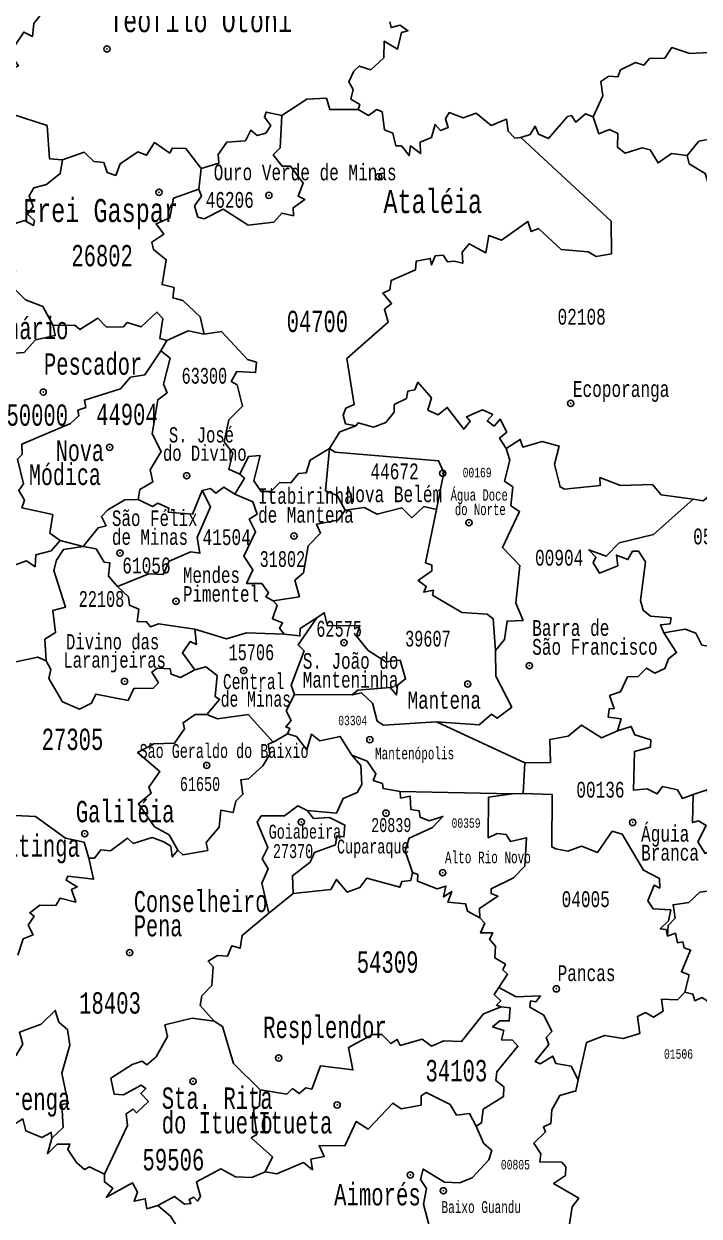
# Model space of a CAD drawing. Header units: millimetres. Extents: x 9851 to 10267, y 23387 to 23778.
# Drawn here: x 10174.49 to 10184.32, y 23529.24 to 23546.58 of the extents above; entities that cross this region are included whole.
import ezdxf
from ezdxf.enums import TextEntityAlignment as Align

# ---------------------------------------------------------------- set-up
doc = ezdxf.new("R2010")
doc.units = ezdxf.units.MM
doc.layers.add('3', color=7, linetype='Continuous')
doc.styles.add('MONOTXT', font='MONOTXT', dxfattribs={"height": 0.2})

# ---------------------------------------------------------------- blocks, each defined once
blk = doc.blocks.new('SEDE')
at = {"layer": '3', "color": 7, "linetype": 'Continuous'}
blk.add_circle((0, 0), 0.00451, dxfattribs=at)

msp = doc.modelspace()

# ---------------------------------------------------------------- linework, layer by layer
at = {"color": 7, "linetype": 'Continuous'}
for p, q in [((10177.036, 23544.178), (10177.068, 23544.476)), ((10176.485, 23541.825), (10176.57, 23541.977)), ((10175.017, 23539.066), (10175.351, 23538.978)), ((10179.266, 23536.822), (10178.428, 23536.825)), ((10180.492, 23536.428), (10181.78, 23535.832)), ((10178.117, 23536.133), (10178.327, 23536.252)), ((10181.755, 23535.386), (10181.78, 23535.832)), ((10179.964, 23535.414), (10181.599, 23535.382)), ((10181.599, 23535.382), (10181.755, 23535.386)), ((10178.41, 23533.929), (10178.057, 23533.645))]:
    msp.add_line(p, q, dxfattribs=at)
for points in [[(10174.427, 23548.005), (10174.583, 23548.014), (10174.56, 23547.952), (10174.427, 23547.92), (10174.294, 23547.628), (10174.031, 23547.414), (10174.123, 23547.313), (10174.122, 23547.096), (10174.261, 23546.858), (10174.491, 23546.878), (10174.667, 23547.019), (10174.629, 23546.81), (10174.743, 23546.723), (10174.635, 23546.587), (10174.618, 23546.4), (10174.489, 23546.462), (10174.356, 23546.255), (10174.326, 23546.092), (10174.412, 23545.973), (10174.293, 23545.916), (10174.308, 23545.81), (10174.127, 23545.772), (10174.162, 23545.695), (10174.097, 23545.665)], [(10179.813, 23546.613), (10179.833, 23546.527), (10179.967, 23546.561), (10180.077, 23546.481), (10179.984, 23546.457), (10179.928, 23546.214), (10179.735, 23546.328), (10179.728, 23546.09), (10179.539, 23545.914), (10179.369, 23545.968), (10179.292, 23545.894), (10179.219, 23545.738), (10179.283, 23545.625), (10179.247, 23545.488), (10179.379, 23545.408), (10179.352, 23545.334)], [(10184.783, 23546.643), (10184.73, 23546.466), (10184.441, 23546.285), (10184.463, 23546.167), (10184.18, 23546.151), (10183.916, 23546.236), (10183.815, 23546.083), (10183.593, 23546.076), (10183.512, 23545.982), (10183.389, 23546.019), (10183.173, 23545.911), (10183.133, 23545.813), (10183.003, 23545.82), (10182.886, 23545.745), (10182.916, 23545.534), (10182.771, 23545.227)], [(10184.142, 23544.665), (10184.311, 23544.875), (10184.519, 23544.914), (10184.527, 23545.058), (10184.613, 23545.122), (10184.537, 23545.191), (10184.632, 23545.31), (10184.587, 23545.387), (10184.892, 23545.418), (10184.903, 23545.625), (10185.257, 23545.725), (10185.432, 23545.865), (10185.587, 23545.856), (10185.749, 23545.68), (10185.914, 23545.711), (10186.124, 23545.499), (10186.242, 23545.613), (10186.615, 23545.526), (10187.062, 23545.561)], [(10174.097, 23545.665), (10174.148, 23545.446), (10174.322, 23545.27), (10174.828, 23545.103), (10174.865, 23544.616), (10175.051, 23544.604)], [(10179.352, 23545.334), (10178.942, 23545.337), (10178.893, 23545.499), (10178.607, 23545.484), (10178.245, 23545.25)], [(10178.245, 23545.25), (10178.221, 23544.777), (10178.119, 23544.676), (10178.248, 23544.51), (10178.372, 23544.511), (10178.556, 23544.266), (10178.482, 23544.074), (10178.58, 23544.028), (10178.407, 23543.907), (10178.412, 23543.79), (10178.244, 23543.827), (10178.127, 23543.697), (10177.755, 23543.654), (10177.39, 23543.884), (10177.114, 23543.744), (10177.022, 23543.77), (10176.974, 23543.933), (10177.073, 23544.076), (10177.036, 23544.178)], [(10178.245, 23545.25), (10178.016, 23545.298), (10177.99, 23545.222), (10178.082, 23545.103), (10178.01, 23544.993), (10177.886, 23544.958), (10177.795, 23545.035), (10177.715, 23544.88), (10177.443, 23544.86), (10177.317, 23544.682), (10177.326, 23544.554), (10177.068, 23544.476)], [(10181.723, 23544.927), (10181.632, 23544.919), (10181.535, 23545.02), (10181.514, 23545.194), (10181.287, 23545.101), (10181.071, 23545.282), (10180.881, 23545.217), (10180.68, 23545.29), (10180.626, 23545.202), (10180.665, 23545.073), (10180.554, 23545.028), (10180.474, 23545.119), (10180.42, 23544.929), (10180.258, 23544.863), (10180.263, 23544.695), (10180.116, 23544.808), (10180.094, 23544.665), (10179.984, 23544.807), (10179.903, 23544.808), (10179.857, 23544.994), (10179.739, 23545.039), (10179.705, 23545.301), (10179.624, 23545.335), (10179.503, 23545.251), (10179.352, 23545.334)], [(10182.771, 23545.227), (10182.663, 23545.274), (10182.52, 23545.154), (10182.459, 23545.25), (10182.4, 23545.236), (10182.124, 23544.914), (10181.977, 23544.979), (10181.928, 23545.092), (10181.858, 23544.97), (10181.723, 23544.927)], [(10184.142, 23544.665), (10183.913, 23544.695), (10183.717, 23544.558), (10183.602, 23544.75), (10183.484, 23544.778), (10183.241, 23544.699), (10183.129, 23544.786), (10183.134, 23544.986), (10183.01, 23545.047), (10182.857, 23544.984), (10182.771, 23545.227)], [(10181.723, 23544.927), (10183.037, 23543.711), (10183.041, 23543.238), (10182.818, 23543.196), (10182.703, 23543.267), (10182.307, 23543.298), (10181.98, 23543.603), (10181.872, 23543.559), (10181.825, 23543.707), (10181.442, 23543.433), (10181.256, 23543.504), (10181.214, 23543.253), (10180.969, 23543.384), (10180.867, 23543.262), (10180.875, 23543.098), (10180.75, 23543.131), (10180.652, 23543.12), (10180.59, 23543.216), (10180.476, 23543.206), (10180.42, 23543.076), (10180.403, 23543.169), (10180.198, 23543.127), (10180.187, 23543.003), (10179.834, 23542.848), (10179.815, 23542.71), (10179.711, 23542.664), (10179.84, 23542.514), (10179.737, 23542.43), (10179.791, 23542.241), (10179.188, 23541.711), (10179.298, 23541.045), (10179.177, 23540.991), (10179.136, 23540.887), (10179.17, 23540.764), (10179.318, 23540.732)], [(10175.051, 23544.604), (10175.366, 23544.714), (10175.508, 23544.579), (10175.653, 23544.567), (10175.705, 23544.421), (10175.828, 23544.377), (10175.89, 23544.547), (10176.148, 23544.722), (10176.275, 23544.67), (10176.39, 23544.855), (10176.613, 23544.701), (10176.649, 23544.774), (10176.847, 23544.77), (10177.068, 23544.476)], [(10174.183, 23543.389), (10174.137, 23543.522), (10174.229, 23543.633), (10174.498, 23543.72), (10174.63, 23543.646), (10174.643, 23543.72), (10174.543, 23543.811), (10174.628, 23543.926), (10174.569, 23544.081), (10174.637, 23544.198), (10174.819, 23544.245), (10175.019, 23544.403), (10175.051, 23544.604)], [(10185.18, 23543.597), (10184.994, 23543.822), (10184.845, 23543.716), (10184.775, 23543.79), (10184.62, 23543.729), (10184.403, 23544.405), (10184.171, 23544.544), (10184.142, 23544.665)], [(10177.112, 23542.067), (10177.055, 23542.318), (10176.802, 23542.556), (10176.66, 23542.596), (10176.675, 23542.745), (10176.502, 23542.788), (10176.563, 23543.15), (10176.378, 23543.299), (10176.353, 23543.406), (10176.526, 23543.522), (10176.415, 23543.671), (10176.616, 23543.759), (10176.669, 23544.047), (10177.036, 23544.178)], [(10174.183, 23543.389), (10174.245, 23543.32), (10174.218, 23542.988), (10174.369, 23542.992), (10174.318, 23542.767), (10174.513, 23542.569), (10174.767, 23542.47), (10174.915, 23542.194)], [(10174.915, 23542.194), (10175.233, 23542.198), (10175.306, 23542.136), (10175.566, 23542.3), (10175.695, 23542.168), (10175.938, 23542.172), (10175.994, 23542.239), (10176.197, 23542.174), (10176.424, 23542.389), (10176.513, 23542.295), (10176.47, 23542.005), (10176.57, 23541.977)], [(10174.915, 23542.194), (10174.947, 23542.046), (10174.658, 23541.984), (10174.497, 23541.801), (10174.29, 23541.788), (10174.261, 23541.667), (10174.047, 23541.456), (10174.05, 23541.31), (10173.848, 23541.224)], [(10177.112, 23542.067), (10176.879, 23542.117), (10176.57, 23541.977)], [(10177.634, 23540.029), (10177.471, 23540.102), (10177.53, 23540.337), (10177.407, 23540.499), (10177.473, 23540.819), (10177.672, 23541.019), (10177.592, 23541.328), (10177.507, 23541.378), (10177.587, 23541.525), (10177.863, 23541.508), (10177.875, 23541.659), (10177.743, 23541.701), (10177.368, 23542.107), (10177.112, 23542.067)], [(10174.462, 23540.465), (10175.168, 23540.768), (10175.288, 23540.881), (10175.276, 23540.964), (10175.39, 23541.002), (10175.371, 23541.108), (10175.898, 23541.274), (10176.044, 23541.443), (10176.252, 23541.478), (10176.485, 23541.825)], [(10176.485, 23541.825), (10176.617, 23541.717), (10176.524, 23541.339), (10176.576, 23541.216), (10176.442, 23541.113), (10176.355, 23540.615), (10176.49, 23540.36), (10176.33, 23540.092), (10176.369, 23539.919), (10176.178, 23539.809), (10176.155, 23539.661)], [(10181.507, 23540.403), (10181.411, 23540.556), (10181.515, 23540.644), (10181.419, 23540.831), (10181.332, 23540.731), (10181.232, 23540.805), (10181.313, 23540.901), (10181.165, 23540.966), (10180.932, 23540.867), (10180.985, 23540.802), (10180.89, 23540.685), (10180.65, 23541.002), (10180.52, 23540.893), (10180.369, 23540.96), (10180.421, 23541.141), (10180.224, 23541.368), (10180.177, 23541.259), (10180.076, 23541.238), (10180.058, 23541.132), (10179.878, 23541.042), (10179.878, 23540.934), (10179.756, 23540.782), (10179.576, 23540.716), (10179.353, 23540.777), (10179.318, 23540.732)], [(10179.318, 23540.732), (10179.089, 23540.645), (10178.935, 23540.405)], [(10174.462, 23540.465), (10174.466, 23540.318), (10174.398, 23540.249), (10174.485, 23539.89), (10174.419, 23539.794), (10174.502, 23539.654), (10174.463, 23539.541), (10174.911, 23539.443), (10174.869, 23539.174), (10175.017, 23539.066)], [(10177.634, 23540.029), (10177.76, 23540.288), (10177.928, 23540.301), (10177.834, 23539.934), (10177.942, 23539.778), (10178.083, 23539.78), (10178.214, 23539.911), (10178.377, 23539.906), (10178.485, 23540.039), (10178.598, 23540.051), (10178.656, 23540.235), (10178.935, 23540.405)], [(10179.164, 23539.507), (10179.047, 23539.72), (10178.88, 23539.786), (10178.935, 23540.405)], [(10180.496, 23539.515), (10180.599, 23540.054), (10180.525, 23540.225), (10179.013, 23540.35), (10178.935, 23540.405)], [(10181.353, 23537.464), (10181.484, 23537.624), (10181.52, 23537.894), (10181.753, 23537.902), (10181.649, 23538.152), (10181.705, 23538.701), (10181.453, 23538.966), (10181.703, 23539.487), (10181.577, 23539.571), (10181.606, 23539.845), (10181.485, 23539.931), (10181.559, 23540.235), (10181.507, 23540.403)], [(10181.507, 23540.403), (10181.713, 23540.537), (10181.749, 23540.425), (10182.029, 23540.508), (10182.281, 23540.438), (10182.211, 23540.178), (10182.292, 23539.845), (10182.355, 23539.81), (10182.876, 23539.864), (10182.872, 23539.981), (10183.172, 23539.865), (10183.636, 23539.879), (10183.761, 23539.731), (10184.229, 23539.669)], [(10177.634, 23540.029), (10177.703, 23539.971), (10177.559, 23539.739)], [(10185.257, 23539.871), (10185.09, 23539.632), (10185.112, 23539.154), (10185.234, 23538.967), (10185.394, 23538.907), (10185.381, 23538.753), (10185.583, 23538.56), (10185.767, 23538.574), (10185.835, 23538.473), (10185.794, 23538.308), (10185.927, 23538.226), (10185.722, 23538.134), (10185.596, 23538.154), (10184.835, 23537.601), (10184.513, 23537.518), (10184.352, 23537.545), (10184.265, 23537.718), (10184.114, 23537.777), (10183.8, 23537.724)], [(10185.257, 23539.871), (10185.115, 23539.925), (10184.845, 23539.896), (10184.58, 23539.811), (10184.374, 23539.641), (10184.229, 23539.669)], [(10175.855, 23538.394), (10176.31, 23538.583), (10176.518, 23538.571), (10176.607, 23538.763), (10176.922, 23538.9), (10177.053, 23538.879), (10177.01, 23539.11), (10177.208, 23539.556), (10177.084, 23539.793)], [(10177.084, 23539.793), (10176.943, 23539.451), (10176.591, 23539.48), (10176.601, 23539.538), (10176.439, 23539.609), (10176.364, 23539.561), (10176.155, 23539.661)], [(10177.559, 23539.739), (10177.401, 23539.84), (10177.282, 23539.755), (10177.205, 23539.821), (10177.084, 23539.793)], [(10178.117, 23538.189), (10178.011, 23538.247), (10178.049, 23538.302), (10177.955, 23538.44), (10177.731, 23538.44), (10177.821, 23538.637), (10177.689, 23538.836), (10177.863, 23539.19), (10177.769, 23539.376), (10177.884, 23539.447), (10177.821, 23539.629), (10177.559, 23539.739)], [(10176.155, 23539.661), (10175.958, 23539.657), (10175.71, 23539.51), (10175.618, 23539.416), (10175.686, 23539.279), (10175.57, 23539.251), (10175.351, 23538.978)], [(10178.117, 23538.189), (10178.5, 23538.248), (10178.433, 23538.487), (10178.557, 23538.596), (10178.627, 23538.987), (10178.807, 23539.172), (10178.75, 23539.303), (10179.063, 23539.362), (10179.164, 23539.507)], [(10179.164, 23539.507), (10179.441, 23539.544), (10179.632, 23539.447), (10179.992, 23539.539), (10180.137, 23539.397), (10180.311, 23539.558), (10180.496, 23539.515)], [(10181.353, 23537.464), (10181.319, 23537.926), (10181.232, 23537.992), (10180.864, 23538.018), (10180.434, 23538.271), (10180.452, 23538.341), (10180.309, 23538.314), (10180.344, 23538.398), (10180.227, 23538.485), (10180.425, 23538.623), (10180.425, 23538.707), (10180.336, 23538.743), (10180.496, 23539.515)], [(10183.8, 23537.724), (10183.754, 23537.839), (10183.896, 23537.855), (10183.906, 23537.939), (10183.608, 23537.967), (10183.503, 23538.052), (10183.46, 23538.192), (10183.535, 23538.755), (10183.434, 23538.909), (10183.347, 23538.908), (10183.278, 23538.789), (10183.115, 23538.854), (10183.131, 23538.697), (10182.867, 23538.589), (10182.775, 23538.741), (10182.813, 23538.821), (10182.711, 23538.93), (10182.962, 23538.836), (10183.153, 23539.03), (10183.65, 23539.153), (10184.229, 23539.669)], [(10173.794, 23539.178), (10173.912, 23539.129), (10173.947, 23538.909), (10174.255, 23538.671), (10174.531, 23538.768), (10174.654, 23538.684), (10174.663, 23538.855), (10174.887, 23538.915), (10175.017, 23539.066)], [(10175.351, 23538.978), (10175.065, 23538.936), (10174.965, 23538.781), (10174.929, 23538.628), (10175.098, 23538.098), (10174.912, 23538.046), (10174.953, 23537.726), (10174.796, 23537.628), (10174.813, 23537.317)], [(10175.351, 23538.978), (10175.541, 23538.942), (10175.658, 23538.752), (10175.742, 23538.74), (10175.723, 23538.549), (10175.855, 23538.394)], [(10175.855, 23538.394), (10176.013, 23538.245), (10176.027, 23538.124), (10176.162, 23538.065), (10176.14, 23537.884), (10176.27, 23537.887), (10176.335, 23537.811), (10176.449, 23537.854), (10176.976, 23537.775)], [(10178.28, 23537.701), (10178.21, 23537.79), (10178.255, 23537.869), (10178.107, 23537.928), (10178.177, 23538.125), (10178.117, 23538.189)], [(10178.752, 23537.942), (10178.511, 23537.786), (10178.506, 23537.678), (10178.28, 23537.701)], [(10178.428, 23536.825), (10178.379, 23536.963), (10178.568, 23537.458), (10178.479, 23537.546), (10178.752, 23537.942)], [(10179.266, 23536.822), (10179.35, 23536.888), (10179.822, 23536.929), (10179.913, 23536.82), (10179.925, 23536.962), (10180.044, 23537.052), (10179.965, 23537.323), (10179.757, 23537.302), (10179.499, 23537.467), (10179.331, 23537.674), (10179.381, 23537.827), (10178.909, 23537.822), (10178.861, 23538.015), (10178.752, 23537.942)], [(10176.978, 23537.186), (10176.798, 23537.431), (10176.908, 23537.594), (10177.003, 23537.553), (10176.976, 23537.775)], [(10176.976, 23537.775), (10177.438, 23537.633), (10177.732, 23537.721), (10178.28, 23537.701)], [(10183.127, 23536.298), (10183.179, 23536.471), (10182.993, 23536.496), (10183.006, 23536.616), (10183.081, 23536.619), (10183.012, 23536.81), (10183.169, 23536.865), (10183.274, 23537.083), (10183.427, 23537.086), (10183.55, 23537.21), (10183.67, 23537.134), (10183.817, 23537.203), (10183.867, 23537.345), (10183.988, 23537.434), (10183.8, 23537.724)], [(10180.492, 23536.428), (10181.117, 23536.385), (10181.294, 23536.54), (10181.375, 23536.48), (10181.588, 23536.642), (10181.356, 23537.091), (10181.353, 23537.464)], [(10174.813, 23537.317), (10174.693, 23537.369), (10174.282, 23537.281), (10174.112, 23537.08), (10173.864, 23537.03), (10173.852, 23536.851), (10173.973, 23536.78), (10173.885, 23536.545), (10173.969, 23536.359), (10173.886, 23536.125), (10173.669, 23535.993), (10173.625, 23535.692)], [(10176.978, 23537.186), (10176.769, 23537.074), (10176.632, 23537.123), (10176.619, 23537.197), (10176.43, 23537.21), (10176.354, 23537.152), (10176.447, 23536.994), (10176.373, 23536.915), (10176.089, 23536.911), (10176.008, 23536.739), (10175.538, 23536.831), (10175.477, 23536.701), (10175.302, 23536.613), (10175.051, 23536.719), (10174.855, 23537.057), (10174.883, 23537.188), (10174.813, 23537.317)], [(10177.151, 23536.533), (10177.339, 23536.754), (10177.273, 23536.795), (10177.303, 23537.1), (10177.139, 23537.229), (10176.978, 23537.186)], [(10178.428, 23536.825), (10178.305, 23536.589), (10178.378, 23536.449), (10178.3, 23536.354), (10178.358, 23536.329), (10178.327, 23536.252)], [(10179.266, 23536.822), (10179.402, 23536.847), (10179.563, 23536.698), (10179.632, 23536.438), (10179.725, 23536.381), (10180.492, 23536.428)], [(10176.73, 23534.558), (10176.604, 23534.782), (10176.392, 23534.899), (10176.158, 23535.235), (10176.344, 23535.391), (10176.307, 23535.477), (10176.467, 23535.707), (10176.145, 23535.979), (10176.382, 23536.108), (10176.683, 23536.118), (10176.829, 23536.325), (10176.808, 23536.415), (10176.983, 23536.536), (10177.151, 23536.533)], [(10178.117, 23536.133), (10177.752, 23536.535), (10177.31, 23536.472), (10177.151, 23536.533)], [(10181.78, 23535.832), (10182.153, 23535.838), (10182.144, 23536.172), (10182.41, 23536.22), (10182.605, 23536.379), (10182.894, 23536.197), (10183.127, 23536.298)], [(10178.327, 23536.252), (10178.455, 23536.213), (10178.608, 23536.021), (10178.675, 23536.247), (10178.795, 23536.152), (10179.093, 23536.215), (10179.261, 23535.943)], [(10184.228, 23535.37), (10184.073, 23535.314), (10183.999, 23535.438), (10183.784, 23535.487), (10183.704, 23535.379), (10183.56, 23535.451), (10183.362, 23535.432), (10183.377, 23535.998), (10183.606, 23536.059), (10183.612, 23536.167), (10183.378, 23536.237), (10183.328, 23536.361), (10183.127, 23536.298)], [(10186.736, 23536.291), (10185.991, 23536.253), (10185.75, 23536.19), (10185.602, 23536.041), (10185.407, 23536.087), (10185.077, 23535.917), (10184.917, 23535.736), (10184.804, 23535.44), (10184.62, 23535.265), (10184.449, 23535.325), (10184.431, 23535.438), (10184.228, 23535.37)], [(10176.73, 23534.558), (10176.802, 23534.492), (10177.165, 23534.557), (10177.144, 23534.673), (10177.334, 23534.896), (10177.354, 23535.141), (10177.534, 23535.107), (10177.573, 23535.275), (10177.678, 23535.373), (10177.645, 23535.583), (10177.757, 23535.596), (10177.966, 23535.788), (10178.067, 23535.957), (10178.047, 23536.104), (10178.117, 23536.133)], [(10179.261, 23535.943), (10179.391, 23535.792), (10179.408, 23535.517), (10179.34, 23535.398), (10179.135, 23535.311), (10179.04, 23535.098), (10178.613, 23535.137)], [(10179.261, 23535.943), (10179.485, 23535.855), (10179.612, 23535.67), (10179.575, 23535.575), (10179.706, 23535.53), (10179.719, 23535.457), (10179.964, 23535.414)], [(10173.625, 23535.692), (10173.68, 23535.406), (10173.832, 23535.248), (10174.366, 23535.063), (10174.661, 23535.048), (10175.094, 23534.737), (10175.367, 23534.676), (10175.435, 23534.442)], [(10179.964, 23535.414), (10179.972, 23535.319), (10180.109, 23535.347), (10180.122, 23535.153), (10180.242, 23535.135), (10180.256, 23535.039), (10180.388, 23534.989), (10180.587, 23535.051), (10180.434, 23534.889), (10180.095, 23534.736), (10180.038, 23534.551), (10180.146, 23534.235)], [(10181.125, 23533.577), (10181.118, 23533.713), (10181.387, 23533.891), (10181.287, 23533.93), (10181.289, 23533.997), (10181.614, 23534.159), (10181.779, 23534.326), (10181.802, 23534.741), (10181.573, 23534.687), (10181.506, 23534.787), (10181.378, 23534.805), (10181.244, 23534.74), (10181.252, 23535.33), (10181.599, 23535.382)], [(10181.755, 23535.386), (10182.176, 23535.372), (10182.171, 23534.608), (10182.228, 23534.579), (10182.407, 23534.544), (10182.603, 23534.617), (10182.835, 23534.528), (10183.051, 23534.838), (10183.197, 23534.793), (10183.508, 23534.269), (10183.737, 23534.15), (10183.743, 23534.008), (10183.66, 23534.051), (10183.57, 23533.821), (10183.647, 23533.706), (10183.902, 23533.69), (10183.868, 23533.532), (10183.75, 23533.415), (10183.833, 23533.406), (10183.857, 23533.308)], [(10185.188, 23534.337), (10185.134, 23534.376), (10185.018, 23534.269), (10184.726, 23534.322), (10184.589, 23534.384), (10184.527, 23534.576), (10184.401, 23534.512), (10184.298, 23534.681), (10184.418, 23534.917), (10184.306, 23534.987), (10184.217, 23534.961), (10184.228, 23535.37)], [(10178.613, 23535.137), (10178.475, 23535.205), (10178.285, 23535.06), (10177.944, 23535.059), (10177.885, 23534.969), (10178.041, 23534.598), (10177.957, 23534.435), (10178.045, 23534.289), (10177.952, 23534.078), (10178.057, 23533.645)], [(10178.613, 23535.137), (10178.705, 23535.022), (10178.935, 23535.038), (10179.158, 23534.926), (10179.148, 23534.753), (10179.045, 23534.769), (10179.025, 23534.639), (10178.719, 23534.526), (10178.658, 23534.384), (10178.397, 23534.187), (10178.41, 23533.929)], [(10175.435, 23534.442), (10175.52, 23534.445), (10175.61, 23534.564), (10175.752, 23534.549), (10175.998, 23534.735), (10176.082, 23534.659), (10176.357, 23534.743), (10176.526, 23534.684), (10176.628, 23534.618), (10176.65, 23534.461), (10176.73, 23534.558)], [(10174.404, 23533.033), (10174.48, 23533.268), (10174.628, 23533.33), (10174.555, 23533.468), (10174.639, 23533.598), (10174.576, 23533.651), (10174.724, 23533.758), (10174.955, 23533.753), (10175.017, 23533.862), (10175.246, 23533.805), (10175.183, 23533.987), (10175.267, 23534.027), (10175.105, 23534.125), (10175.132, 23534.183), (10175.506, 23534.138), (10175.435, 23534.442)], [(10183.857, 23533.308), (10183.863, 23533.466), (10183.967, 23533.573), (10183.937, 23533.767), (10184.165, 23533.799), (10184.324, 23533.951), (10184.584, 23533.984), (10184.778, 23534.164), (10184.97, 23534.114), (10185.188, 23534.337)], [(10180.146, 23534.235), (10180.122, 23534.121), (10179.988, 23534.103), (10179.96, 23534.022), (10179.482, 23534.154), (10179.379, 23534.017), (10179.195, 23533.95), (10179.038, 23534.136), (10178.955, 23533.986), (10178.41, 23533.929)], [(10180.146, 23534.235), (10180.223, 23534.206), (10180.217, 23534.109), (10180.502, 23533.997), (10180.63, 23534.039), (10180.597, 23533.881), (10180.716, 23533.961), (10180.659, 23533.803), (10180.914, 23533.782), (10180.943, 23533.671), (10181.125, 23533.577)], [(10186.998, 23533.989), (10187.005, 23533.881), (10186.707, 23533.725), (10186.423, 23533.718), (10186.267, 23533.801), (10186.108, 23533.689), (10185.824, 23533.679), (10185.686, 23533.55), (10185.662, 23533.187), (10185.41, 23533.361), (10185.138, 23533.381), (10185.018, 23533.241), (10185.07, 23533.114), (10184.764, 23532.929), (10184.698, 23532.87), (10184.729, 23532.818), (10184.567, 23532.702), (10184.603, 23532.004), (10184.433, 23532.37), (10184.355, 23532.416), (10184.253, 23532.369), (10184.222, 23532.466), (10184.106, 23532.495)], [(10178.057, 23533.645), (10177.665, 23533.319), (10177.636, 23533.133), (10177.515, 23533.171), (10177.454, 23533.018), (10177.308, 23533.027), (10177.171, 23532.944), (10177.244, 23532.864), (10177.227, 23532.592), (10177.082, 23532.441), (10177.058, 23532.3), (10177.26, 23532.075)], [(10181.403, 23532.562), (10181.529, 23532.756), (10181.46, 23532.819), (10181.497, 23532.902), (10181.344, 23532.992), (10181.35, 23533.164), (10181.267, 23533.264), (10181.316, 23533.357), (10181.136, 23533.356), (10181.197, 23533.496), (10181.125, 23533.577)], [(10183.857, 23533.308), (10183.971, 23533.351), (10183.998, 23533.213), (10184.08, 23533.225), (10184.095, 23533.14), (10184.191, 23533.107), (10184.057, 23532.788), (10184.17, 23532.746), (10184.106, 23532.495)], [(10181.433, 23532.282), (10181.366, 23532.303), (10181.428, 23532.367), (10181.334, 23532.459), (10181.403, 23532.562)], [(10182.555, 23531.217), (10182.452, 23531.417), (10182.23, 23531.459), (10182.186, 23531.565), (10182.002, 23531.454), (10181.93, 23531.484), (10182.126, 23531.734), (10182.09, 23531.837), (10182.171, 23531.921), (10182.054, 23532.159), (10181.853, 23532.278), (10181.86, 23532.367), (10181.94, 23532.356), (10182.008, 23532.439), (10181.654, 23532.426), (10181.403, 23532.562)], [(10184.106, 23532.495), (10184.001, 23532.383), (10183.769, 23532.392), (10183.791, 23532.22), (10183.653, 23532.13), (10183.533, 23532.197), (10183.417, 23532.142), (10183.453, 23531.894), (10183.208, 23531.819), (10182.939, 23531.866), (10182.677, 23531.761), (10182.555, 23531.217)], [(10174.896, 23530.369), (10175.062, 23530.524), (10175.042, 23530.858), (10175.136, 23530.874), (10175.041, 23531.315), (10175.161, 23531.723), (10175.127, 23531.95), (10175, 23532.059), (10174.947, 23532.228), (10174.742, 23532.029), (10174.426, 23531.911), (10174.475, 23531.74), (10174.372, 23531.566), (10174.206, 23531.528), (10174.118, 23531.372), (10174.16, 23531.276), (10173.977, 23531.378), (10173.826, 23531.372), (10173.708, 23531.472)], [(10177.927, 23531.074), (10178.318, 23531.011), (10178.397, 23531.092), (10178.497, 23531.019), (10178.594, 23531.105), (10178.68, 23531.084), (10178.806, 23531.424), (10179.278, 23531.363), (10179.214, 23531.689), (10179.561, 23531.877), (10179.7, 23531.879), (10179.83, 23531.746), (10179.922, 23531.806), (10179.967, 23531.721), (10180.284, 23531.809), (10180.421, 23531.71), (10180.603, 23531.788), (10180.858, 23531.776), (10181.178, 23532.18), (10181.433, 23532.282)], [(10181.073, 23530.546), (10181.148, 23530.593), (10181.172, 23530.791), (10181.471, 23530.978), (10181.474, 23531.119), (10181.359, 23531.211), (10181.371, 23531.337), (10181.679, 23531.709), (10181.6, 23531.794), (10181.442, 23531.799), (10181.475, 23531.936), (10181.311, 23531.991), (10181.417, 23532.079), (10181.552, 23532.076), (10181.568, 23532.266), (10181.433, 23532.282)], [(10175.662, 23529.847), (10175.996, 23530.557), (10175.977, 23530.723), (10176.082, 23530.79), (10176.13, 23530.74), (10176.302, 23530.902), (10176.19, 23531.019), (10176.263, 23531.095), (10176.199, 23531.14), (10175.94, 23530.999), (10175.805, 23531.01), (10175.756, 23531.243), (10176.067, 23531.443), (10176.213, 23531.493), (10176.281, 23531.438), (10176.415, 23531.552), (10176.582, 23531.85), (10176.542, 23532.017), (10176.94, 23532.117), (10177.26, 23532.075)], [(10177.26, 23532.075), (10177.381, 23531.997), (10177.54, 23531.458), (10177.927, 23531.074)], [(10182.555, 23531.217), (10182.522, 23531.059), (10182.287, 23530.993), (10182.172, 23530.781), (10182.157, 23530.583), (10182.052, 23530.536), (10182.082, 23530.462), (10181.912, 23530.299), (10182.013, 23530.143), (10181.997, 23530.024), (10182.317, 23530.023), (10182.376, 23529.953), (10182.37, 23529.827), (10182.197, 23529.712), (10182.563, 23529.496), (10182.468, 23529.373), (10182.427, 23529.12)], [(10177.927, 23531.074), (10177.917, 23530.839), (10177.832, 23530.785), (10177.88, 23530.423), (10177.798, 23530.375), (10178.107, 23530.101), (10178.001, 23529.88)], [(10181.073, 23530.546), (10180.973, 23530.727), (10180.785, 23530.706), (10180.694, 23530.859), (10180.342, 23531.035), (10180.271, 23530.986), (10180.269, 23530.852), (10179.981, 23530.798), (10179.86, 23530.881), (10179.499, 23530.501), (10179.327, 23530.614), (10179.162, 23530.26), (10178.785, 23530.262), (10178.86, 23530.104), (10178.664, 23530.063), (10178.689, 23529.911), (10178.558, 23530.015), (10178.171, 23529.852), (10178.001, 23529.88)], [(10174.115, 23530.243), (10174.328, 23530.478), (10174.33, 23530.561), (10174.478, 23530.651), (10174.518, 23530.476), (10174.754, 23530.379), (10174.89, 23530.455), (10174.896, 23530.369)], [(10180.387, 23529.093), (10180.306, 23529.412), (10180.347, 23529.64), (10180.259, 23529.767), (10180.298, 23529.92), (10180.61, 23529.73), (10180.829, 23529.722), (10181.012, 23529.793), (10181.253, 23530.057), (10181.298, 23530.193), (10181.177, 23530.298), (10181.073, 23530.546)], [(10174.896, 23530.369), (10174.833, 23530.144), (10174.975, 23530.282), (10175.161, 23530.284), (10175.13, 23530.205), (10175.254, 23530.016), (10175.372, 23529.915), (10175.444, 23529.951), (10175.662, 23529.847)], [(10175.662, 23529.847), (10175.664, 23529.735), (10175.784, 23529.643), (10175.691, 23529.51), (10176.069, 23529.722), (10176.144, 23529.586), (10176.095, 23529.454), (10176.257, 23529.49), (10176.282, 23529.342), (10176.438, 23529.389)], [(10176.438, 23529.389), (10176.681, 23529.523), (10176.83, 23529.41), (10176.92, 23529.419), (10176.896, 23529.48), (10176.962, 23529.513), (10177.018, 23529.456), (10177.06, 23529.521), (10177.002, 23529.736), (10177.354, 23529.922), (10177.569, 23529.81), (10177.809, 23529.8), (10178.001, 23529.88)], [(10176.438, 23529.389), (10176.628, 23529.23), (10176.808, 23528.937), (10176.93, 23528.918), (10176.888, 23528.726), (10176.951, 23528.559), (10177.122, 23528.467), (10177.112, 23528.271), (10176.885, 23528.208)]]:
    msp.add_lwpolyline(points, dxfattribs=at)
for p in [(10175.699, 23546.218), (10179.652, 23544.357), (10176.458, 23544.132), (10178.055, 23544.088), (10174.772, 23541.224), (10182.447, 23541.06), (10175.738, 23540.421), (10180.585, 23540.043), (10176.858, 23540.007), (10180.966, 23539.324), (10178.422, 23539.13), (10175.888, 23538.882), (10176.705, 23538.182), (10179.149, 23537.58), (10181.844, 23537.243), (10177.688, 23537.174), (10175.955, 23537.016), (10180.949, 23536.977), (10179.524, 23536.168), (10177.152, 23535.793), (10179.76, 23535.099), (10178.527, 23534.971), (10183.349, 23534.963), (10175.377, 23534.799), (10180.585, 23534.232), (10176.03, 23533.071), (10182.238, 23532.543), (10178.199, 23531.538), (10176.952, 23531.196), (10179.049, 23530.852), (10180.113, 23529.835), (10180.594, 23529.605)]:
    msp.add_point(p, dxfattribs=at)

# ---------------------------------------------------------------- block references
for p, xscale, yscale, zscale, rotation in [((10175.699, 23546.218), 10, 10, 10, 1.972074462422029), ((10179.652, 23544.357), 10.00001789729532, 10.00001789729532, 10, 2.064444269943914), ((10176.458, 23544.132), 9.999984093061133, 9.999984093061133, 10, 1.998775900828767), ((10178.055, 23544.088), 10, 10, 10, 2.032676688286851), ((10174.772, 23541.224), 10, 10, 10, 1.976883288515159), ((10182.447, 23541.06), 10.00000000000001, 10.00000000000001, 10.00000000000001, 2.14240638951722), ((10175.738, 23540.421), 10, 10, 10, 2.001708966501359), ((10176.858, 23540.007), 9.999976263019342, 9.999976263019342, 10, 2.027877213882419), ((10180.585, 23540.043), 10.00001842129105, 10.00001842129105, 10, 2.108496065703188), ((10180.966, 23539.324), 10, 10, 10, 2.120780400459961), ((10178.422, 23539.13), 9.999983109034286, 9.999983109034286, 10, 2.066320305187213), ((10175.888, 23538.882), 10.0000173985615, 10.0000173985615, 10, 2.011850660777898), ((10176.705, 23538.182), 10, 10, 10, 2.033209961460314), ((10179.149, 23537.58), 10, 10, 10, 2.090079360117977), ((10181.844, 23537.243), 10.00001611410498, 10.00001611410498, 10, 2.151214750697157), ((10177.688, 23537.174), 9.999987737732674, 9.999987737732674, 10, 2.059644896230249), ((10175.955, 23537.016), 9.999984958584006, 9.999984958584006, 10, 2.021735098162496), ((10180.949, 23536.977), 9.999989088654733, 9.999989088654733, 10, 2.13279814898649), ((10179.524, 23536.168), 10, 10, 10, 2.105296576094798), ((10177.152, 23535.793), 10, 10, 10, 2.05403602749245), ((10178.527, 23534.971), 9.999985303578821, 9.999985303578821, 10, 2.088746222064645), ((10179.76, 23535.099), 10.00001822374911, 10.00001822374911, 10, 2.115704718923354), ((10183.349, 23534.963), 10, 10, 10, 2.196609739405929), ((10175.377, 23534.799), 10, 10, 10, 2.017726108876314), ((10180.585, 23534.232), 9.999980733209695, 9.999980733209695, 10, 2.13867372723038), ((10176.03, 23533.071), 10, 10, 10, 2.03961870770607), ((10182.238, 23532.543), 9.999999999999998, 9.999999999999998, 9.999999999999998, 2.184325290424487), ((10178.199, 23531.538), 9.99998637553467, 9.99998637553467, 10, 2.096221525078982), ((10176.952, 23531.196), 10, 10, 10, 2.06845335577103), ((10179.049, 23530.852), 10, 10, 10, 2.118914045263042), ((10180.113, 23529.835), 10, 10, 10, 2.148015348932501), ((10180.594, 23529.605), 9.999982603468222, 9.999982603468222, 10, 2.160299763885003)]:
    msp.add_blockref('SEDE', p, dxfattribs=dict(at, xscale=xscale, yscale=yscale, zscale=zscale, rotation=rotation))

# ---------------------------------------------------------------- texts
at = {"color": 7, "linetype": 'Continuous', "style": 'MONOTXT'}
for s, height, rotation, width, p in [('Te%%243filo Otoni', 0.33508, 0, 0.705877, (10175.731, 23546.461)), ('Atal%%233ia', 0.33557, 0, 0.705884, (10179.722, 23543.829)), ('Barra de ', 0.2298, 0.0485, 0.705885, (10181.886, 23537.678)), ('S%%227o Francisco', 0.22981, 0.0485, 0.705885, (10181.886, 23537.403)), ('Alto Rio Novo', 0.17094, 0, 0.649999, (10180.617, 23534.37)), ('Conselheiro ', 0.30612, 359.9929, 0.666667, (10176.091, 23533.66)), ('Pena', 0.3061, 359.9929, 0.666667, (10176.091, 23533.307)), ('Pancas', 0.2298, 360, 0.705885, (10182.256, 23532.656)), ('Resplendor', 0.3117, 0, 0.66667, (10177.972, 23531.827)), ('Alvarenga', 0.3119, 0, 0.666667, (10173.548, 23530.78))]:
    msp.add_text(s, height=height, rotation=rotation, dxfattribs=dict(at, width=width)).set_placement(p)
for s, height, rotation, width, p in [('Ouro Verde de Minas', 0.22921, 0, 0.705875, (10178.583, 23544.43)), ('26802', 0.3097, 0, 0.666673, (10175.629, 23543.21)), ('04700', 0.3098, 0, 0.66667, (10178.761, 23542.253)), ('02108', 0.2298, 360, 0.705885, (10182.606, 23542.321)), ('63300', 0.2294, 360, 0.666667, (10177.117, 23541.462)), ('44904', 0.3101, 360, 0.66667, (10175.99, 23540.9)), ('50000', 0.3101, 360, 0.666667, (10174.686, 23540.89)), ('00169', 0.1376, 0, 0.705878, (10181.085, 23540.054)), ('05150', 0.2298, 360, 0.705885, (10184.579, 23539.124)), ('00904', 0.2298, 0, 0.705885, (10182.279, 23538.815)), ('22108', 0.2298, 0, 0.666663, (10175.62, 23538.215)), ('62575', 0.2299, 0, 0.666667, (10179.077, 23537.781)), ('39607', 0.2299, 0, 0.666667, (10180.369, 23537.638)), ('03304', 0.1379, 360, 0.705875, (10179.275, 23536.446)), ('27305', 0.311, 360, 0.666667, (10175.198, 23536.173)), ('00136', 0.2298, 0, 0.705885, (10182.879, 23535.44)), ('00359', 0.138, 0, 0.705868, (10180.924, 23534.955)), ('04005', 0.2298, 360, 0.705885, (10182.665, 23533.847)), ('54309', 0.3115, 360, 0.66667, (10179.783, 23532.932)), ('18403', 0.3116, 360, 0.666664, (10175.744, 23532.338)), ('01506', 0.1383, 0, 0.705885, (10184.015, 23531.595)), ('34103', 0.3118, 0, 0.666664, (10180.783, 23531.352)), ('59506', 0.3121, 360, 0.666667, (10176.666, 23530.058)), ('00805', 0.1384, 0, 0.705893, (10181.642, 23529.985))]:
    msp.add_text(s, height=height, rotation=rotation, dxfattribs=dict(at, width=width)).set_placement(p, align=Align.MIDDLE)
for s, height, width, p in [('Frei Gaspar', 0.33556, 0.70588, (10176.733, 23544.034)), ('Itueta', 0.3119, 0.666661, (10178.98, 23530.751))]:
    msp.add_text(s, height=height, dxfattribs=dict(at, width=width)).set_placement(p, align=Align.TOP_RIGHT)
for s, height, rotation, width, p in [('46206', 0.2293, 0, 0.705879, (10177.136, 23544.021)), ('44672', 0.2298, 0, 0.70588, (10179.533, 23540.071)), ('Itabirinha ', 0.22748, 359.9919, 0.705888, (10177.899, 23539.713)), ('S%%227o F%%233lix ', 0.22664, 359.99, 0.705878, (10175.772, 23539.39)), ('de Mantena', 0.2275, 359.9919, 0.705888, (10177.899, 23539.438)), ('de Minas', 0.2266, 359.99, 0.705878, (10175.772, 23539.116)), ('41504', 0.2299, 360, 0.705878, (10177.09, 23539.114)), ('61056', 0.23, 360, 0.705889, (10175.923, 23538.702)), ('Mendes ', 0.2265, 359.9896, 0.705886, (10176.805, 23538.562)), ('Pimentel', 0.2265, 359.9896, 0.705886, (10176.805, 23538.288)), ('S. Jo%%227o do ', 0.22771, 359.9917, 0.705874, (10178.549, 23537.314)), ('Manteninha', 0.2277, 359.9917, 0.705874, (10178.549, 23537.039))]:
    msp.add_text(s, height=height, rotation=rotation, dxfattribs=dict(at, width=width)).set_placement(p, align=Align.MIDDLE_LEFT)
at = {"color": 7, "linetype": 'Continuous', "style": 'MONOTXT', "width": 0.666667}
msp.add_text('Campan%%225rio', height=0.30983, dxfattribs=at).set_placement((10173.351, 23542.305), align=Align.TOP_LEFT)
at = {"color": 7, "linetype": 'Continuous', "style": 'MONOTXT'}
for s, height, width, p in [('Pescador', 0.31, 0.666664, (10174.783, 23541.478)), ('Ecoporanga', 0.2298, 0.705885, (10182.478, 23541.154)), ('Galil%%233ia', 0.31113, 0.666673, (10175.246, 23534.966))]:
    msp.add_text(s, height=height, dxfattribs=dict(at, width=width)).set_placement(p)
for s, height, rotation, width, p in [('S. Jos%%233 ', 0.22128, 0.0114, 0.705879, (10177.142, 23540.492)), ('do Divino', 0.2213, 0.0114, 0.705879, (10177.123, 23540.225)), ('%%193gua Doce ', 0.16452, 0.0475, 0.649991, (10181.162, 23539.645)), ('do Norte', 0.1645, 0.0475, 0.649991, (10181.131, 23539.435)), ('Divino das ', 0.22201, 0.0064, 0.705883, (10175.85, 23537.482)), ('Laranjeiras', 0.22201, 0.0064, 0.705883, (10175.812, 23537.215))]:
    msp.add_text(s, height=height, rotation=rotation, dxfattribs=dict(at, width=width)).set_placement(p, align=Align.CENTER)
for s, height, rotation, width, p in [('Nova ', 0.3024, 359.9981, 0.666661, (10175.829, 23540.524)), ('M%%243dica', 0.3024, 359.9981, 0.666661, (10175.611, 23540.175)), ('Mantena', 0.2493, 360, 0.70588, (10181.141, 23536.868)), ('Aimor%%233s', 0.31213, 360, 0.666667, (10180.265, 23529.705))]:
    msp.add_text(s, height=height, rotation=rotation, dxfattribs=dict(at, width=width)).set_placement(p, align=Align.TOP_RIGHT)
at = {"color": 7, "linetype": 'Continuous', "style": 'MONOTXT', "width": 0.705885}
msp.add_text('Nova Bel%%233m', height=0.22981, dxfattribs=at).set_placement((10179.172, 23539.738), align=Align.MIDDLE_LEFT)
at = {"color": 7, "linetype": 'Continuous', "style": 'MONOTXT'}
for s, height, width, p in [('31802', 0.2297, 0.666683, (10178.252, 23538.796)), ('15706', 0.2299, 0.666675, (10177.801, 23537.439))]:
    msp.add_text(s, height=height, dxfattribs=dict(at, width=width)).set_placement(p, align=Align.MIDDLE)
for s, height, rotation, width, p in [('Central ', 0.2214, 0.0138, 0.666683, (10177.898, 23537.124)), ('de Minas', 0.2214, 0.0138, 0.666683, (10177.866, 23536.869)), ('Tumiritinga', 0.31119, 360, 0.666664, (10174.319, 23534.776))]:
    msp.add_text(s, height=height, rotation=rotation, dxfattribs=dict(at, width=width)).set_placement(p, align=Align.TOP_CENTER)
for s, height, rotation, width, p in [('S%%227o Geraldo do Baixio', 0.20287, 360, 0.666667, (10178.632, 23535.902)), ('61650', 0.2029, 360, 0.666667, (10177.346, 23535.421)), ('20839', 0.203, 360, 0.666671, (10180.129, 23534.824)), ('Goiabeira', 0.203, 0, 0.666667, (10179.107, 23534.728)), ('27370', 0.203, 360, 0.666667, (10178.7, 23534.445)), ('Cuparaque', 0.203, 360, 0.666658, (10180.101, 23534.512))]:
    msp.add_text(s, height=height, rotation=rotation, dxfattribs=dict(at, width=width)).set_placement(p, align=Align.RIGHT)
for s, height, rotation, width, p in [('Manten%%243polis', 0.17077, 0, 0.649993, (10179.599, 23536.053)), ('%%193guia ', 0.2298, 0.0505, 0.705885, (10183.47, 23534.913)), ('Branca', 0.2298, 0.0505, 0.705885, (10183.471, 23534.638)), ('Sta. Rita ', 0.3108, 359.9921, 0.666664, (10176.497, 23531.108)), ('do Itueto', 0.3108, 359.9921, 0.666664, (10176.497, 23530.75)), ('Baixo Guandu', 0.17144, 360, 0.649994, (10180.567, 23529.454))]:
    msp.add_text(s, height=height, rotation=rotation, dxfattribs=dict(at, width=width)).set_placement(p, align=Align.TOP_LEFT)

doc.saveas('drawing.dxf')
